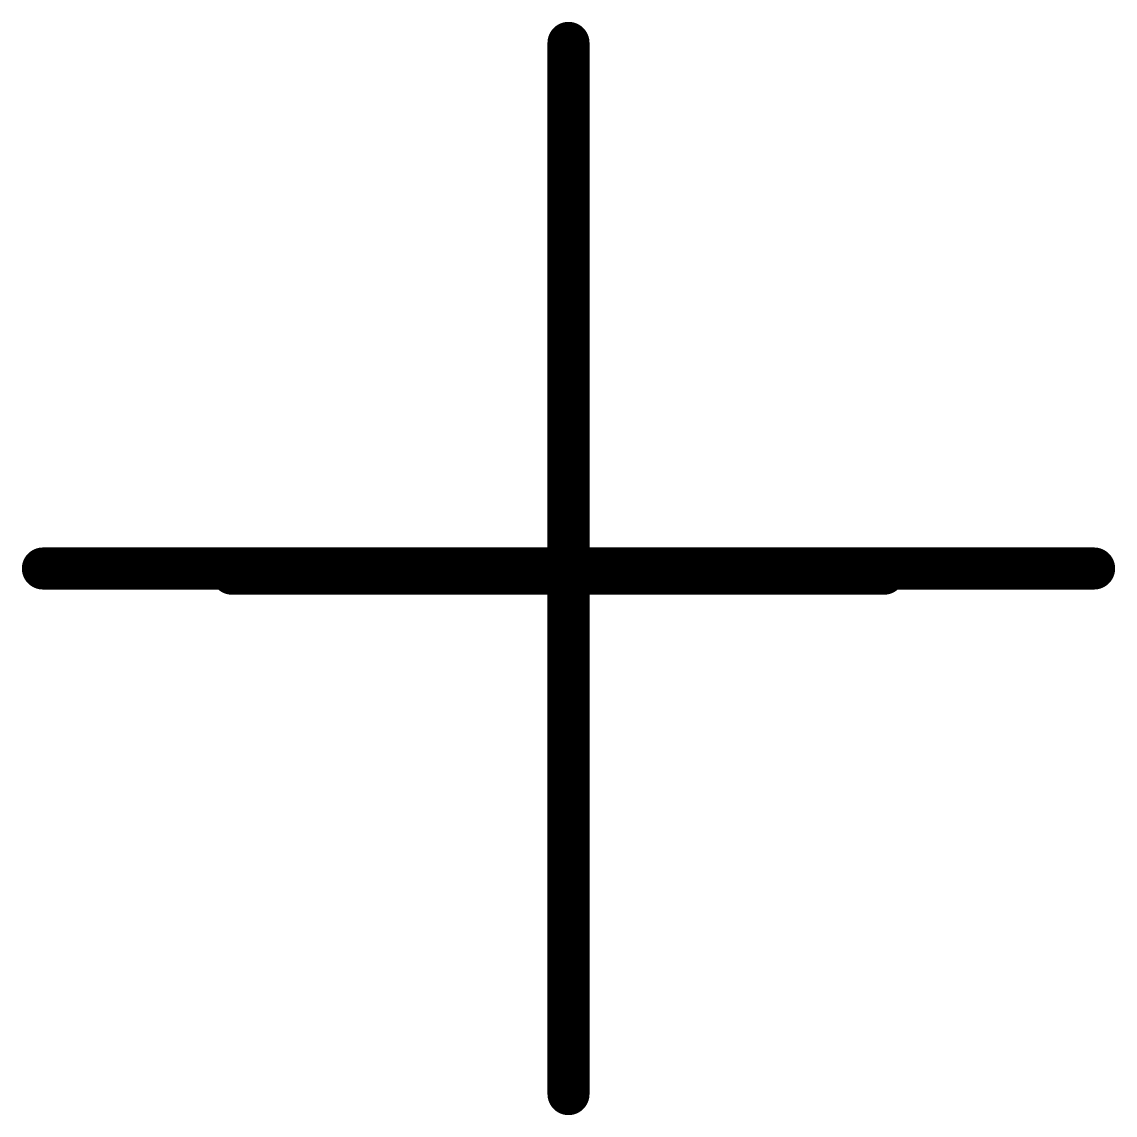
# Model space of a CAD drawing. Header units: millimetres. Extents: x 169 to 355, y 129 to 253.
# Drawn here: x 312.4 to 317.6, y 222.43 to 227.63 of the extents above; entities that cross this region are included whole.
import ezdxf

# ---------------------------------------------------------------- set-up
doc = ezdxf.new("R2010")
doc.units = ezdxf.units.MM
doc.layers.add('Mechanical15', color=56, linetype='Continuous')

# ---------------------------------------------------------------- blocks, each defined once
blk = doc.blocks.new('QFP208_B_1274')
at = {"layer": 'Mechanical15', "const_width": 0.2}
for points in [[(0, 2.5), (0, -2.5)], [(2.5, 0), (-2.5, 0)]]:
    blk.add_lwpolyline(points, dxfattribs=at)
at = {"layer": 'Mechanical15', "const_width": 0.1}
for points in [[(-0.05, 2.5, 1), (0.05, 2.5, 1)], [(-2.55, 0, 1), (-2.45, 0, 1)], [(2.45, 0, 1), (2.55, 0, 1)], [(-0.05, -2.5, 1), (0.05, -2.5, 1)]]:
    blk.add_lwpolyline(points, format="xyb", close=True, dxfattribs=at)
blk = doc.blocks.new('QFP256_1611')
at = {"layer": 'Mechanical15', "const_width": 0.2}
for points in [[(0, -1.5), (0, 1.5)], [(-1.6, 0), (1.5, 0)]]:
    blk.add_lwpolyline(points, dxfattribs=at)
at = {"layer": 'Mechanical15', "const_width": 0.1}
for points in [[(-0.05, 1.5, 1), (0.05, 1.5, 1)], [(-1.65, 0, 1), (-1.55, 0, 1)], [(1.45, 0, 1), (1.55, 0, 1)], [(-0.05, -1.5, 1), (0.05, -1.5, 1)]]:
    blk.add_lwpolyline(points, format="xyb", close=True, dxfattribs=at)

msp = doc.modelspace()

# ---------------------------------------------------------------- block references
at = {"rotation": 180}
msp.add_blockref('QFP208_B_1274', (315, 225.025), dxfattribs=at)
msp.add_blockref('QFP256_1611', (315, 225))

doc.saveas('drawing.dxf')
